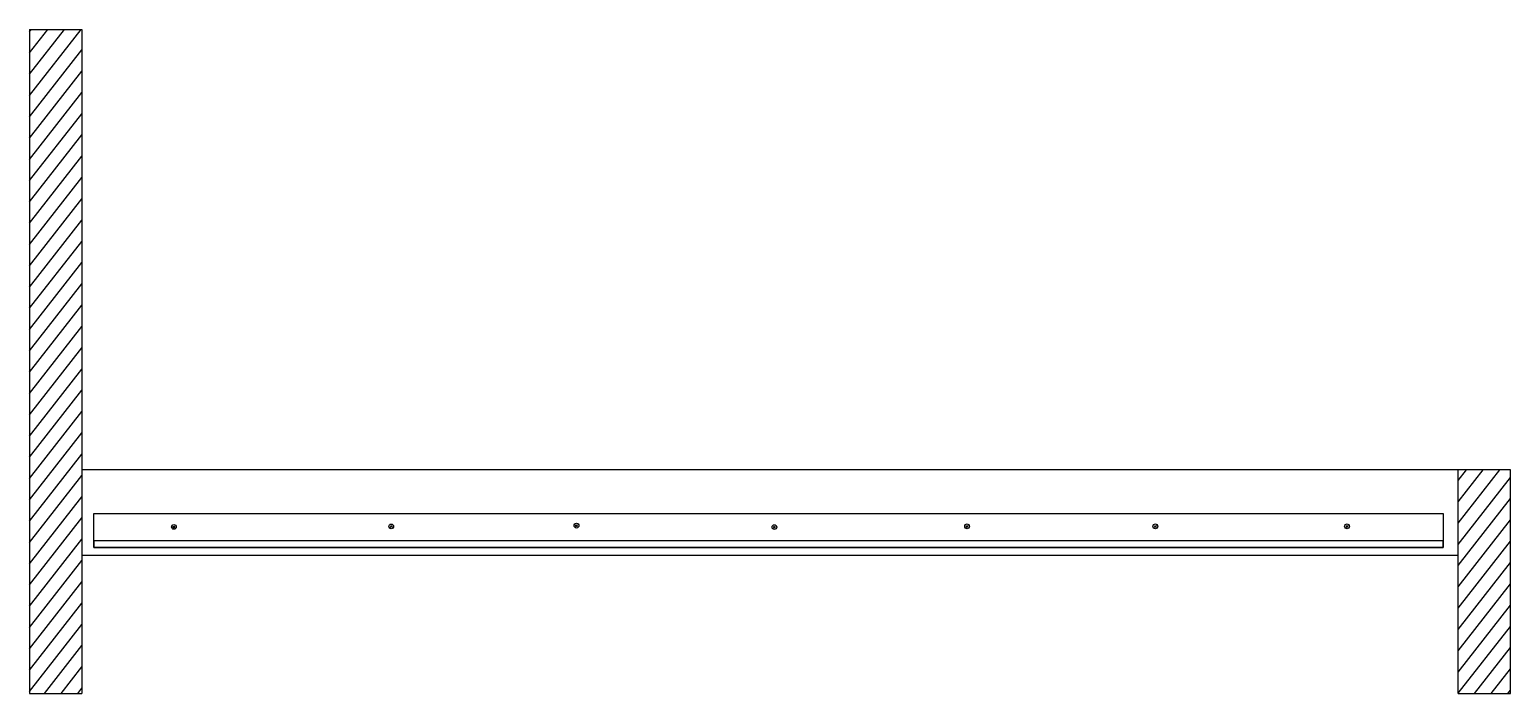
# Model space of a CAD drawing. Header units: centimetres. Extents: x 50 to 1431, y -211 to 1012.
# Drawn here: x 1219 to 1430.9, y 3.7 to 98.7 of the extents above; entities that cross this region are included whole.
import ezdxf

# ---------------------------------------------------------------- set-up
doc = ezdxf.new("R2010")
doc.units = ezdxf.units.CM
doc.header["$MEASUREMENT"] = 0
doc.layers.add('Chiodi', color=1, linetype='Continuous')
doc.layers.add('struttura', color=7, linetype='Continuous')
pattern_1 = [(52, (876.6167, 238.7672), (-1.47752, 1.154365), [])]

msp = doc.modelspace()

# ---------------------------------------------------------------- hatches: boundary and pattern name
h = msp.add_hatch()
h.set_pattern_fill('ANSI31', color=256, scale=15, angle=7)
h.set_pattern_definition(pattern_1)
h.paths.add_polyline_path([(1226.52, 98.69), (1219.03, 98.69), (1219.03, 3.69), (1226.52, 3.69)])
h = msp.add_hatch()
h.set_pattern_fill('ANSI31', color=256, scale=15, angle=7)
h.set_pattern_definition(pattern_1)
h.paths.add_polyline_path([(1430.93, 35.69), (1423.44, 35.69), (1423.44, 3.69), (1430.93, 3.69)])

# ---------------------------------------------------------------- linework, layer by layer
at = {"layer": 'Chiodi'}
for p, q in [((1239.55, 27.55), (1239.6, 27.6)), ((1239.64, 27.48), (1239.55, 27.55)), ((1239.6, 27.6), (1239.68, 27.52)), ((1239.68, 27.52), (1239.75, 27.6)), ((1239.8, 27.56), (1239.73, 27.48)), ((1239.75, 27.6), (1239.8, 27.56)), ((1270.66, 27.64), (1270.7, 27.68)), ((1270.74, 27.56), (1270.66, 27.64)), ((1270.68, 27.48), (1270.74, 27.56)), ((1270.7, 27.68), (1270.78, 27.61)), ((1270.78, 27.61), (1270.85, 27.69)), ((1270.9, 27.65), (1270.83, 27.57)), ((1270.83, 27.57), (1270.9, 27.51)), ((1270.85, 27.69), (1270.9, 27.65)), ((1297.17, 27.74), (1297.21, 27.79)), ((1297.25, 27.67), (1297.17, 27.74)), ((1297.19, 27.59), (1297.25, 27.67)), ((1297.24, 27.55), (1297.19, 27.59)), ((1297.21, 27.79), (1297.3, 27.72)), ((1297.3, 27.63), (1297.24, 27.55)), ((1297.3, 27.72), (1297.36, 27.79)), ((1297.37, 27.57), (1297.3, 27.63)), ((1297.41, 27.75), (1297.34, 27.67)), ((1297.34, 27.67), (1297.41, 27.62)), ((1297.36, 27.79), (1297.41, 27.75)), ((1297.41, 27.62), (1297.37, 27.57)), ((1325.49, 27.54), (1325.53, 27.58)), ((1325.53, 27.58), (1325.61, 27.51)), ((1325.61, 27.51), (1325.68, 27.59)), ((1325.68, 27.59), (1325.73, 27.54)), ((1353.05, 27.64), (1353.09, 27.69)), ((1353.14, 27.57), (1353.05, 27.64)), ((1353.07, 27.49), (1353.14, 27.57)), ((1353.09, 27.69), (1353.18, 27.62)), ((1353.18, 27.62), (1353.25, 27.7)), ((1353.3, 27.65), (1353.23, 27.58)), ((1353.23, 27.58), (1353.3, 27.52)), ((1353.25, 27.7), (1353.3, 27.65)), ((1379.99, 27.65), (1380.03, 27.69)), ((1380.08, 27.57), (1379.99, 27.65)), ((1380.01, 27.49), (1380.08, 27.57)), ((1380.03, 27.69), (1380.12, 27.62)), ((1380.12, 27.62), (1380.19, 27.7)), ((1380.24, 27.66), (1380.17, 27.58)), ((1380.17, 27.58), (1380.24, 27.52)), ((1380.19, 27.7), (1380.24, 27.66)), ((1407.43, 27.65), (1407.47, 27.69)), ((1407.51, 27.57), (1407.43, 27.65)), ((1407.45, 27.49), (1407.51, 27.57)), ((1407.47, 27.69), (1407.55, 27.62)), ((1407.55, 27.62), (1407.62, 27.7)), ((1407.67, 27.66), (1407.6, 27.58)), ((1407.6, 27.58), (1407.67, 27.52)), ((1407.62, 27.7), (1407.67, 27.66)), ((1239.58, 27.4), (1239.64, 27.48)), ((1239.62, 27.36), (1239.58, 27.4)), ((1239.69, 27.44), (1239.62, 27.36)), ((1239.76, 27.38), (1239.69, 27.44)), ((1239.73, 27.48), (1239.8, 27.43)), ((1239.8, 27.43), (1239.76, 27.38)), ((1270.72, 27.44), (1270.68, 27.48)), ((1270.79, 27.52), (1270.72, 27.44)), ((1270.86, 27.46), (1270.79, 27.52)), ((1270.9, 27.51), (1270.86, 27.46)), ((1325.57, 27.46), (1325.49, 27.54)), ((1325.51, 27.38), (1325.57, 27.46)), ((1325.55, 27.34), (1325.51, 27.38)), ((1325.62, 27.42), (1325.55, 27.34)), ((1325.69, 27.36), (1325.62, 27.42)), ((1325.73, 27.54), (1325.66, 27.47)), ((1325.66, 27.47), (1325.73, 27.41)), ((1325.73, 27.41), (1325.69, 27.36)), ((1353.12, 27.45), (1353.07, 27.49)), ((1353.19, 27.53), (1353.12, 27.45)), ((1353.26, 27.47), (1353.19, 27.53)), ((1353.3, 27.52), (1353.26, 27.47)), ((1380.06, 27.45), (1380.01, 27.49)), ((1380.13, 27.53), (1380.06, 27.45)), ((1380.2, 27.47), (1380.13, 27.53)), ((1380.24, 27.52), (1380.2, 27.47)), ((1407.49, 27.45), (1407.45, 27.49)), ((1407.56, 27.53), (1407.49, 27.45)), ((1407.63, 27.47), (1407.56, 27.53)), ((1407.67, 27.52), (1407.63, 27.47))]:
    msp.add_line(p, q, dxfattribs=at)
for centre in [(1239.68, 27.51), (1270.78, 27.59), (1297.29, 27.7), (1325.61, 27.49), (1353.18, 27.6), (1380.12, 27.6), (1407.55, 27.6)]:
    msp.add_circle(centre, 0.341, dxfattribs=at)
at = {"layer": 'struttura'}
for p, q in [((1219.03, 98.69), (1219.03, 3.69)), ((1219.03, 98.69), (1226.52, 98.69)), ((1226.52, 98.69), (1226.52, 3.69)), ((1430.93, 35.69), (1226.52, 35.69)), ((1423.44, 3.69), (1423.44, 35.69)), ((1430.93, 3.69), (1430.93, 35.69)), ((1226.52, 23.48), (1423.44, 23.48)), ((1219.03, 3.69), (1226.52, 3.69)), ((1423.44, 3.69), (1430.93, 3.69))]:
    msp.add_line(p, q, dxfattribs=at)
for points in [[(1228.24, 29.43), (1421.33, 29.43), (1421.33, 24.58), (1228.24, 24.58)], [(1228.24, 24.58), (1421.33, 24.58), (1421.33, 25.54), (1228.24, 25.54)]]:
    msp.add_lwpolyline(points, close=True, dxfattribs=at)

doc.saveas('drawing.dxf')
